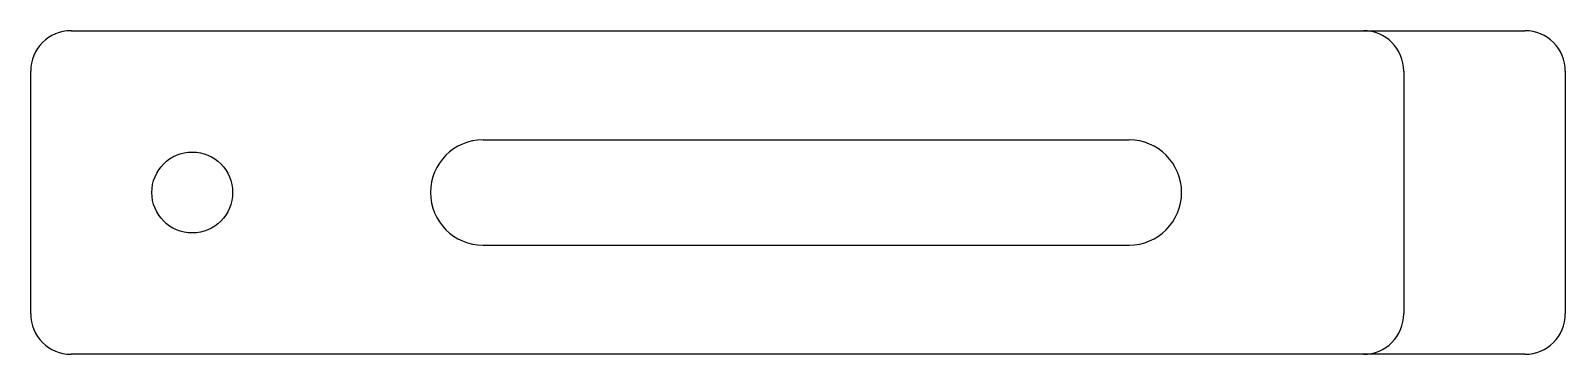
# Model space of a CAD drawing. Header units: millimetres. Extents: x 101 to 196, y 95 to 115.
import ezdxf

# ---------------------------------------------------------------- set-up
doc = ezdxf.new("R2010")
doc.units = ezdxf.units.MM
doc.layers.add('View001', color=7, linetype='CONTINUOUS')

msp = doc.modelspace()

# ---------------------------------------------------------------- linework, layer by layer
at = {"layer": 'View001'}
for p, q in [((103.5, 115), (183.5, 115)), ((183.5, 115), (193.5, 115)), ((101, 97.5), (101, 112.5)), ((186, 112.5), (186, 97.5)), ((196, 112.5), (196, 97.5)), ((129, 108.25), (169, 108.25)), ((129, 101.75), (169, 101.75)), ((183.5, 95), (103.5, 95)), ((193.5, 95), (183.5, 95))]:
    msp.add_line(p, q, dxfattribs=at)
msp.add_circle((111, 105), 2.5, dxfattribs=at)
for centre, radius, start, end in [((103.5, 112.5), 2.5, 90, 180), ((183.5, 112.5), 2.5, 0, 90), ((193.5, 112.5), 2.5, 0, 90), ((129, 105), 3.25, 90, -90), ((169, 105), 3.25, -90, 90), ((103.5, 97.5), 2.5, 180, -90), ((183.5, 97.5), 2.5, -90, 0), ((193.5, 97.5), 2.5, -90, 0)]:
    msp.add_arc(centre, radius, start, end, dxfattribs=at)

doc.saveas('drawing.dxf')
